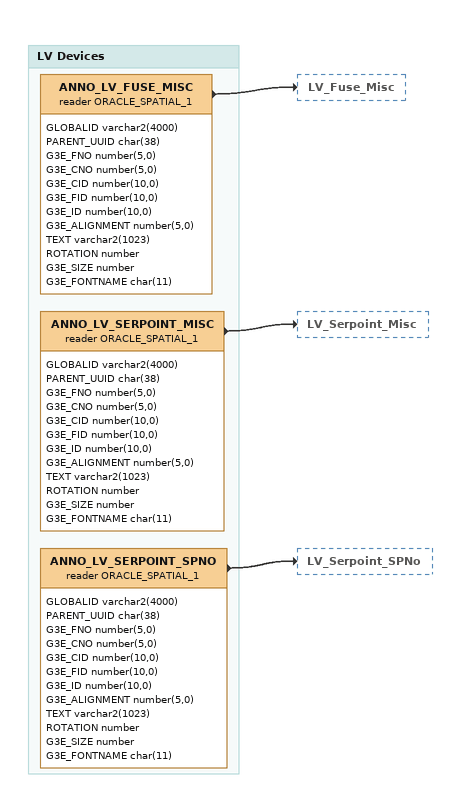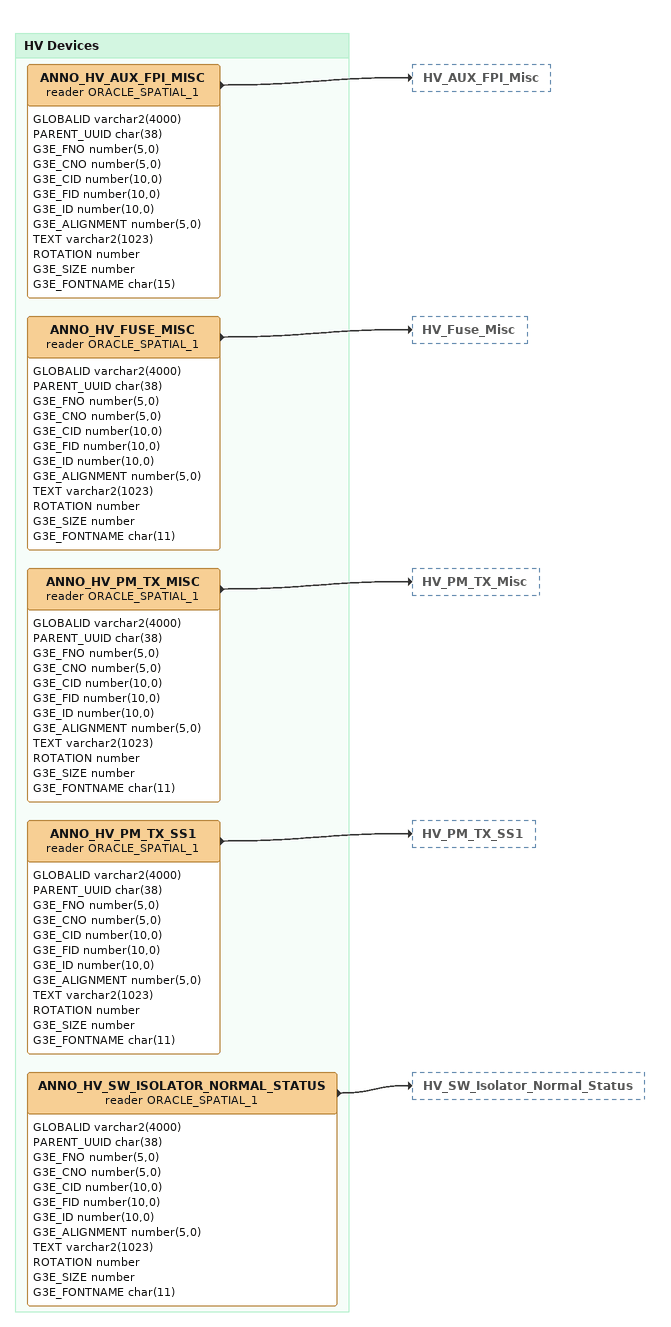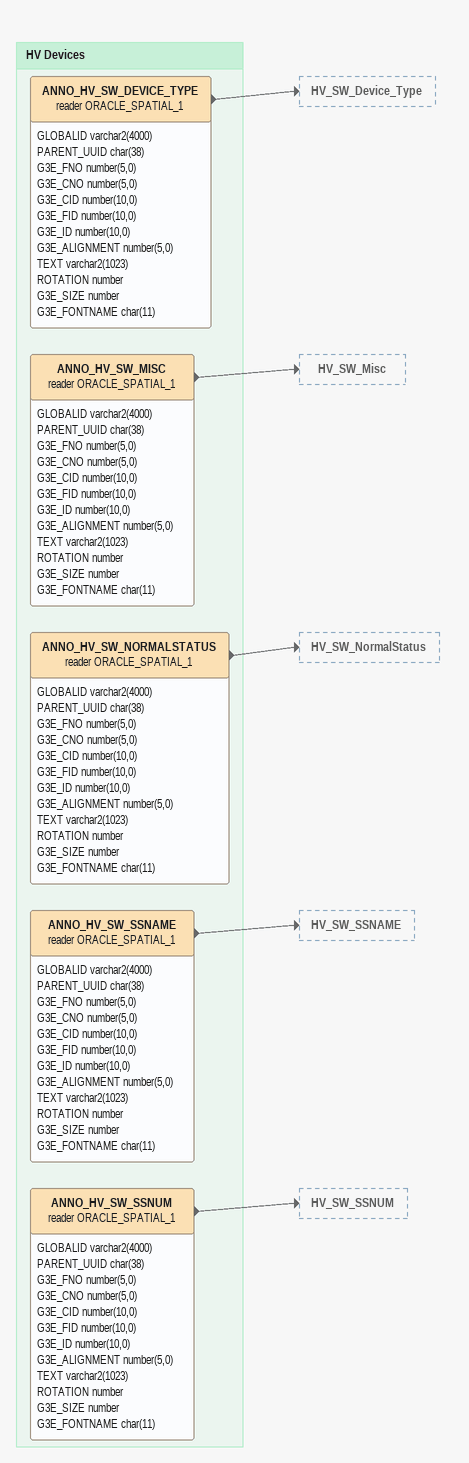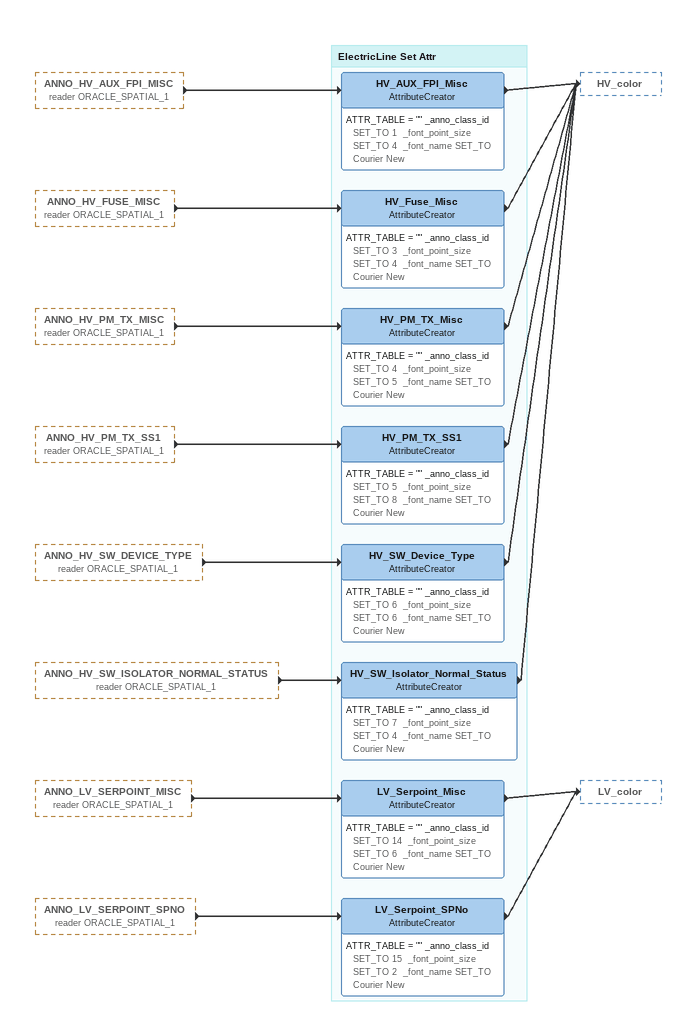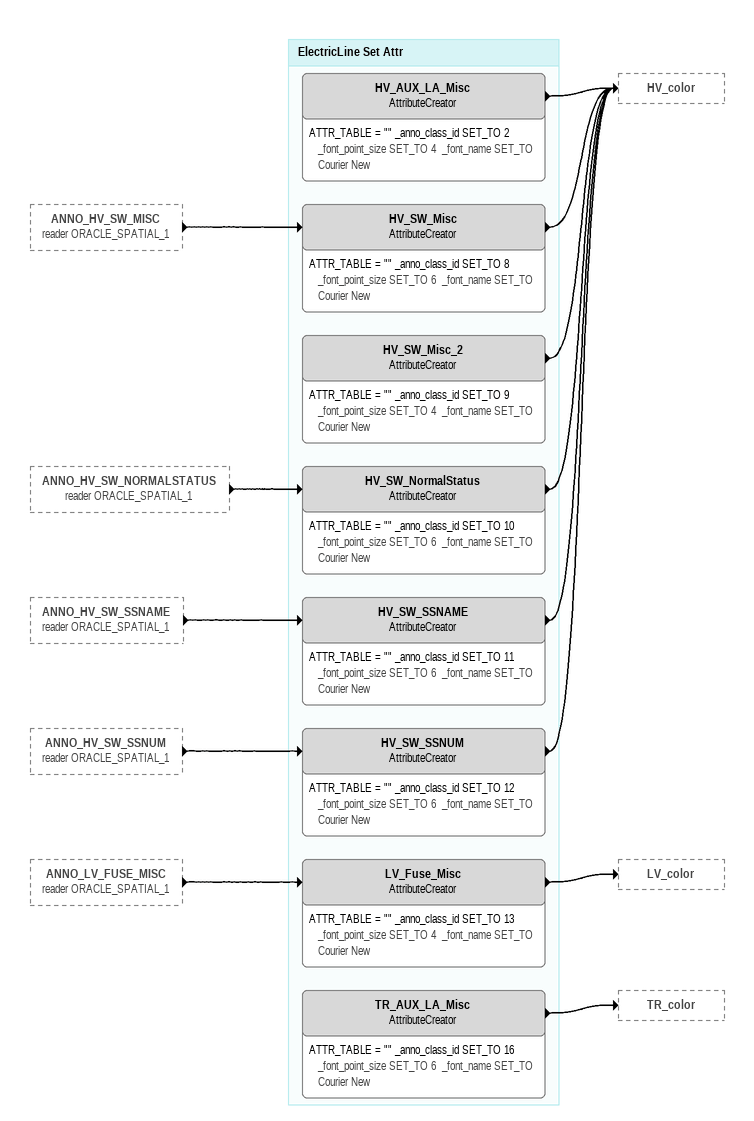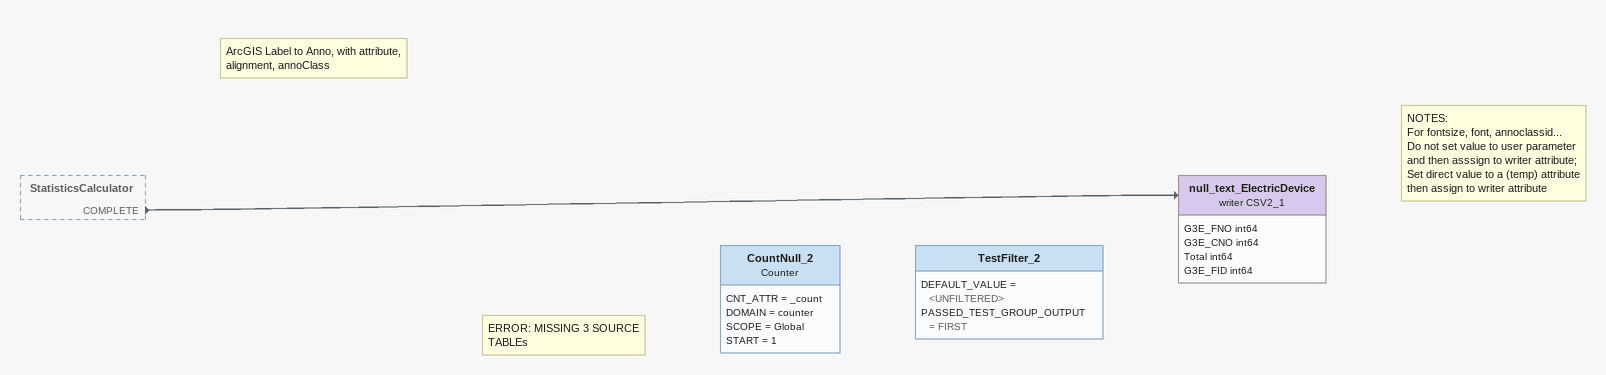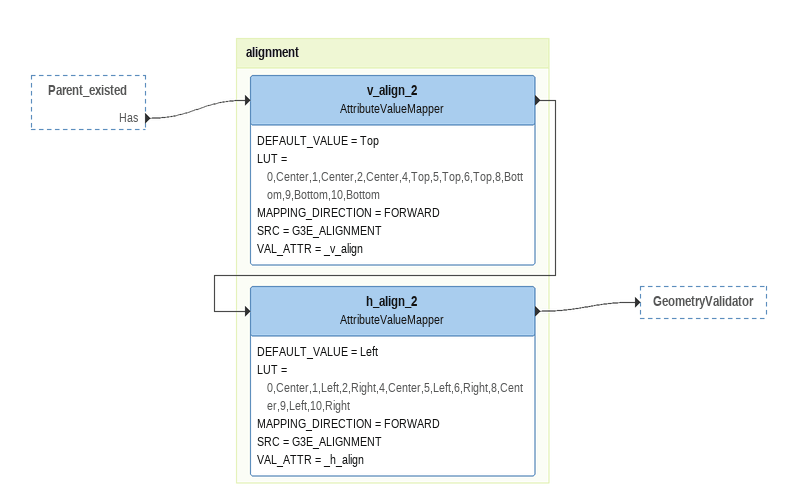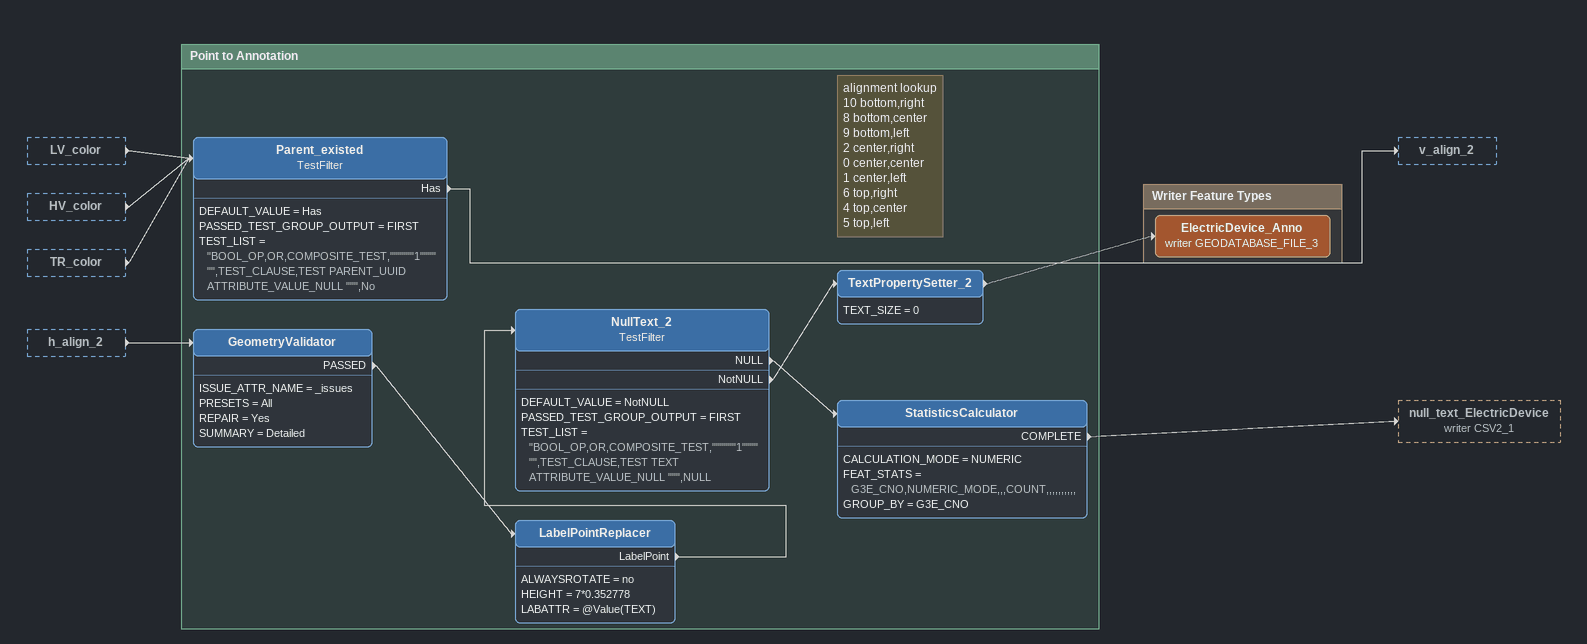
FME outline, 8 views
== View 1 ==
Bookmark: LV Devices
ANNO_LV_SERPOINT_MISC (reader ORACLE_SPATIAL_1)
    attributes: GLOBALID varchar2(4000), PARENT_UUID char(38), G3E_FNO number(5,0), G3E_CNO number(5,0), G3E_CID number(10,0), G3E_FID number(10,0), G3E_ID number(10,0), G3E_ALIGNMENT number(5,0), TEXT varchar2(1023), ROTATION number, G3E_SIZE number, G3E_FONTNAME char(11)
    -> LV_Serpoint_Misc
ANNO_LV_SERPOINT_SPNO (reader ORACLE_SPATIAL_1)
    attributes: GLOBALID varchar2(4000), PARENT_UUID char(38), G3E_FNO number(5,0), G3E_CNO number(5,0), G3E_CID number(10,0), G3E_FID number(10,0), G3E_ID number(10,0), G3E_ALIGNMENT number(5,0), TEXT varchar2(1023), ROTATION number, G3E_SIZE number, G3E_FONTNAME char(11)
    -> LV_Serpoint_SPNo
ANNO_LV_FUSE_MISC (reader ORACLE_SPATIAL_1)
    attributes: GLOBALID varchar2(4000), PARENT_UUID char(38), G3E_FNO number(5,0), G3E_CNO number(5,0), G3E_CID number(10,0), G3E_FID number(10,0), G3E_ID number(10,0), G3E_ALIGNMENT number(5,0), TEXT varchar2(1023), ROTATION number, G3E_SIZE number, G3E_FONTNAME char(11)
    -> LV_Fuse_Misc

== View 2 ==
Bookmark: HV Devices
ANNO_HV_SW_ISOLATOR_NORMAL_STATUS (reader ORACLE_SPATIAL_1)
    attributes: GLOBALID varchar2(4000), PARENT_UUID char(38), G3E_FNO number(5,0), G3E_CNO number(5,0), G3E_CID number(10,0), G3E_FID number(10,0), G3E_ID number(10,0), G3E_ALIGNMENT number(5,0), TEXT varchar2(1023), ROTATION number, G3E_SIZE number, G3E_FONTNAME char(11)
    -> HV_SW_Isolator_Normal_Status
ANNO_HV_AUX_FPI_MISC (reader ORACLE_SPATIAL_1)
    attributes: GLOBALID varchar2(4000), PARENT_UUID char(38), G3E_FNO number(5,0), G3E_CNO number(5,0), G3E_CID number(10,0), G3E_FID number(10,0), G3E_ID number(10,0), G3E_ALIGNMENT number(5,0), TEXT varchar2(1023), ROTATION number, G3E_SIZE number, G3E_FONTNAME char(15)
    -> HV_AUX_FPI_Misc
ANNO_HV_FUSE_MISC (reader ORACLE_SPATIAL_1)
    attributes: GLOBALID varchar2(4000), PARENT_UUID char(38), G3E_FNO number(5,0), G3E_CNO number(5,0), G3E_CID number(10,0), G3E_FID number(10,0), G3E_ID number(10,0), G3E_ALIGNMENT number(5,0), TEXT varchar2(1023), ROTATION number, G3E_SIZE number, G3E_FONTNAME char(11)
    -> HV_Fuse_Misc
ANNO_HV_PM_TX_MISC (reader ORACLE_SPATIAL_1)
    attributes: GLOBALID varchar2(4000), PARENT_UUID char(38), G3E_FNO number(5,0), G3E_CNO number(5,0), G3E_CID number(10,0), G3E_FID number(10,0), G3E_ID number(10,0), G3E_ALIGNMENT number(5,0), TEXT varchar2(1023), ROTATION number, G3E_SIZE number, G3E_FONTNAME char(11)
    -> HV_PM_TX_Misc
ANNO_HV_PM_TX_SS1 (reader ORACLE_SPATIAL_1)
    attributes: GLOBALID varchar2(4000), PARENT_UUID char(38), G3E_FNO number(5,0), G3E_CNO number(5,0), G3E_CID number(10,0), G3E_FID number(10,0), G3E_ID number(10,0), G3E_ALIGNMENT number(5,0), TEXT varchar2(1023), ROTATION number, G3E_SIZE number, G3E_FONTNAME char(11)
    -> HV_PM_TX_SS1

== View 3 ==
Bookmark: HV Devices
ANNO_HV_SW_DEVICE_TYPE (reader ORACLE_SPATIAL_1)
    attributes: GLOBALID varchar2(4000), PARENT_UUID char(38), G3E_FNO number(5,0), G3E_CNO number(5,0), G3E_CID number(10,0), G3E_FID number(10,0), G3E_ID number(10,0), G3E_ALIGNMENT number(5,0), TEXT varchar2(1023), ROTATION number, G3E_SIZE number, G3E_FONTNAME char(11)
    -> HV_SW_Device_Type
ANNO_HV_SW_MISC (reader ORACLE_SPATIAL_1)
    attributes: GLOBALID varchar2(4000), PARENT_UUID char(38), G3E_FNO number(5,0), G3E_CNO number(5,0), G3E_CID number(10,0), G3E_FID number(10,0), G3E_ID number(10,0), G3E_ALIGNMENT number(5,0), TEXT varchar2(1023), ROTATION number, G3E_SIZE number, G3E_FONTNAME char(11)
    -> HV_SW_Misc
ANNO_HV_SW_NORMALSTATUS (reader ORACLE_SPATIAL_1)
    attributes: GLOBALID varchar2(4000), PARENT_UUID char(38), G3E_FNO number(5,0), G3E_CNO number(5,0), G3E_CID number(10,0), G3E_FID number(10,0), G3E_ID number(10,0), G3E_ALIGNMENT number(5,0), TEXT varchar2(1023), ROTATION number, G3E_SIZE number, G3E_FONTNAME char(11)
    -> HV_SW_NormalStatus
ANNO_HV_SW_SSNAME (reader ORACLE_SPATIAL_1)
    attributes: GLOBALID varchar2(4000), PARENT_UUID char(38), G3E_FNO number(5,0), G3E_CNO number(5,0), G3E_CID number(10,0), G3E_FID number(10,0), G3E_ID number(10,0), G3E_ALIGNMENT number(5,0), TEXT varchar2(1023), ROTATION number, G3E_SIZE number, G3E_FONTNAME char(11)
    -> HV_SW_SSNAME
ANNO_HV_SW_SSNUM (reader ORACLE_SPATIAL_1)
    attributes: GLOBALID varchar2(4000), PARENT_UUID char(38), G3E_FNO number(5,0), G3E_CNO number(5,0), G3E_CID number(10,0), G3E_FID number(10,0), G3E_ID number(10,0), G3E_ALIGNMENT number(5,0), TEXT varchar2(1023), ROTATION number, G3E_SIZE number, G3E_FONTNAME char(11)
    -> HV_SW_SSNUM

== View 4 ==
ANNO_HV_AUX_FPI_MISC (reader ORACLE_SPATIAL_1) [outside]
    -> HV_AUX_FPI_Misc
ANNO_HV_FUSE_MISC (reader ORACLE_SPATIAL_1) [outside]
    -> HV_Fuse_Misc
ANNO_HV_PM_TX_MISC (reader ORACLE_SPATIAL_1) [outside]
    -> HV_PM_TX_Misc
ANNO_HV_PM_TX_SS1 (reader ORACLE_SPATIAL_1) [outside]
    -> HV_PM_TX_SS1
ANNO_HV_SW_DEVICE_TYPE (reader ORACLE_SPATIAL_1) [outside]
    -> HV_SW_Device_Type
ANNO_HV_SW_ISOLATOR_NORMAL_STATUS (reader ORACLE_SPATIAL_1) [outside]
    -> HV_SW_Isolator_Normal_Status
ANNO_LV_SERPOINT_MISC (reader ORACLE_SPATIAL_1) [outside]
    -> LV_Serpoint_Misc
ANNO_LV_SERPOINT_SPNO (reader ORACLE_SPATIAL_1) [outside]
    -> LV_Serpoint_SPNo

Bookmark: ElectricLine Set Attr
HV_SW_Isolator_Normal_Status: AttributeCreator
    ATTR_TABLE = "" _anno_class_id SET_TO 7  _font_point_size SET_TO 4  _font_name SET_TO Courier New
    -> HV_color
LV_Serpoint_Misc: AttributeCreator
    ATTR_TABLE = "" _anno_class_id SET_TO 14  _font_point_size SET_TO 6  _font_name SET_TO Courier New
    -> LV_color
LV_Serpoint_SPNo: AttributeCreator
    ATTR_TABLE = "" _anno_class_id SET_TO 15  _font_point_size SET_TO 2  _font_name SET_TO Courier New
    -> LV_color
HV_AUX_FPI_Misc: AttributeCreator
    ATTR_TABLE = "" _anno_class_id SET_TO 1  _font_point_size SET_TO 4  _font_name SET_TO Courier New
    -> HV_color
HV_Fuse_Misc: AttributeCreator
    ATTR_TABLE = "" _anno_class_id SET_TO 3  _font_point_size SET_TO 4  _font_name SET_TO Courier New
    -> HV_color
HV_PM_TX_Misc: AttributeCreator
    ATTR_TABLE = "" _anno_class_id SET_TO 4  _font_point_size SET_TO 5  _font_name SET_TO Courier New
    -> HV_color
HV_PM_TX_SS1: AttributeCreator
    ATTR_TABLE = "" _anno_class_id SET_TO 5  _font_point_size SET_TO 8  _font_name SET_TO Courier New
    -> HV_color
HV_SW_Device_Type: AttributeCreator
    ATTR_TABLE = "" _anno_class_id SET_TO 6  _font_point_size SET_TO 6  _font_name SET_TO Courier New
    -> HV_color

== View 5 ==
ANNO_HV_SW_MISC (reader ORACLE_SPATIAL_1) [outside]
    -> HV_SW_Misc
ANNO_HV_SW_NORMALSTATUS (reader ORACLE_SPATIAL_1) [outside]
    -> HV_SW_NormalStatus
ANNO_HV_SW_SSNAME (reader ORACLE_SPATIAL_1) [outside]
    -> HV_SW_SSNAME
ANNO_HV_SW_SSNUM (reader ORACLE_SPATIAL_1) [outside]
    -> HV_SW_SSNUM
ANNO_LV_FUSE_MISC (reader ORACLE_SPATIAL_1) [outside]
    -> LV_Fuse_Misc

Bookmark: ElectricLine Set Attr
HV_SW_Misc: AttributeCreator
    ATTR_TABLE = "" _anno_class_id SET_TO 8  _font_point_size SET_TO 6  _font_name SET_TO Courier New
    -> HV_color
HV_SW_NormalStatus: AttributeCreator
    ATTR_TABLE = "" _anno_class_id SET_TO 10  _font_point_size SET_TO 6  _font_name SET_TO Courier New
    -> HV_color
HV_SW_SSNAME: AttributeCreator
    ATTR_TABLE = "" _anno_class_id SET_TO 11  _font_point_size SET_TO 6  _font_name SET_TO Courier New
    -> HV_color
HV_SW_SSNUM: AttributeCreator
    ATTR_TABLE = "" _anno_class_id SET_TO 12  _font_point_size SET_TO 6  _font_name SET_TO Courier New
    -> HV_color
LV_Fuse_Misc: AttributeCreator
    ATTR_TABLE = "" _anno_class_id SET_TO 13  _font_point_size SET_TO 4  _font_name SET_TO Courier New
    -> LV_color
HV_AUX_LA_Misc: AttributeCreator
    ATTR_TABLE = "" _anno_class_id SET_TO 2  _font_point_size SET_TO 4  _font_name SET_TO Courier New
    -> HV_color
HV_SW_Misc_2: AttributeCreator
    ATTR_TABLE = "" _anno_class_id SET_TO 9  _font_point_size SET_TO 4  _font_name SET_TO Courier New
    -> HV_color
TR_AUX_LA_Misc: AttributeCreator
    ATTR_TABLE = "" _anno_class_id SET_TO 16  _font_point_size SET_TO 6  _font_name SET_TO Courier New
    -> TR_color

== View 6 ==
StatisticsCalculator [outside]
    COMPLETE -> null_text_ElectricDevice (writer CSV2_1)
Note: NOTES: / For fontsize, font, annoclassid... / Do not set value to user parameter and then asssign to writer attribute; / Set direct value to a (temp) attribute then assign to writer attribute
null_text_ElectricDevice (writer CSV2_1)
    attributes: G3E_FNO int64, G3E_CNO int64, Total int64, G3E_FID int64
Note: ArcGIS Label to Anno, with attribute, alignment, annoClass
Note: ERROR: MISSING 3 SOURCE TABLEs
CountNull_2: Counter
    CNT_ATTR = _count
    DOMAIN = counter
    SCOPE = Global
    START = 1
TestFilter_2
    DEFAULT_VALUE = <UNFILTERED>
    PASSED_TEST_GROUP_OUTPUT = FIRST

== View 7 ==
Parent_existed [outside]
    Has -> v_align_2

Bookmark: alignment
v_align_2: AttributeValueMapper
    DEFAULT_VALUE = Top
    LUT = 0,Center,1,Center,2,Center,4,Top,5,Top,6,Top,8,Bottom,9,Bottom,10,Bottom
    MAPPING_DIRECTION = FORWARD
    SRC = G3E_ALIGNMENT
    VAL_ATTR = _v_align
    -> h_align_2
h_align_2: AttributeValueMapper
    DEFAULT_VALUE = Left
    LUT = 0,Center,1,Left,2,Right,4,Center,5,Left,6,Right,8,Center,9,Left,10,Right
    MAPPING_DIRECTION = FORWARD
    SRC = G3E_ALIGNMENT
    VAL_ATTR = _h_align
    -> GeometryValidator

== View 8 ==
LV_color [outside]
    -> Parent_existed
HV_color [outside]
    -> Parent_existed
TR_color [outside]
    -> Parent_existed
h_align_2 [outside]
    -> GeometryValidator

Bookmark: Point to Annotation
Parent_existed: TestFilter
    DEFAULT_VALUE = Has
    PASSED_TEST_GROUP_OUTPUT = FIRST
    TEST_LIST = "BOOL_OP,OR,COMPOSITE_TEST,""""""1"""""",TEST_CLAUSE,TEST PARENT_UUID ATTRIBUTE_VALUE_NULL """,No
    Has -> v_align_2
GeometryValidator
    ISSUE_ATTR_NAME = _issues
    PRESETS = All
    REPAIR = Yes
    SUMMARY = Detailed
    PASSED -> LabelPointReplacer
LabelPointReplacer
    ALWAYSROTATE = no
    HEIGHT = 7*0.352778
    LABATTR = @Value(TEXT)
    LabelPoint -> NullText_2
NullText_2: TestFilter
    DEFAULT_VALUE = NotNULL
    PASSED_TEST_GROUP_OUTPUT = FIRST
    TEST_LIST = "BOOL_OP,OR,COMPOSITE_TEST,""""""1"""""",TEST_CLAUSE,TEST TEXT ATTRIBUTE_VALUE_NULL """,NULL
    NULL -> StatisticsCalculator
    NotNULL -> TextPropertySetter_2
Note: alignment lookup / 10 bottom,right / 8 bottom,center / 9 bottom,left / 2 center,right / 0 center,center / 1 center,left / 6 top,right / 4 top,center / 5 top,left
TextPropertySetter_2
    TEXT_SIZE = 0
    -> ElectricDevice_Anno (writer GEODATABASE_FILE_3)
StatisticsCalculator
    CALCULATION_MODE = NUMERIC
    FEAT_STATS = G3E_CNO,NUMERIC_MODE,,,COUNT,,,,,,,,,,
    GROUP_BY = G3E_CNO
    COMPLETE -> null_text_ElectricDevice (writer CSV2_1)

Bookmark: Writer Feature Types
ElectricDevice_Anno (writer GEODATABASE_FILE_3)
